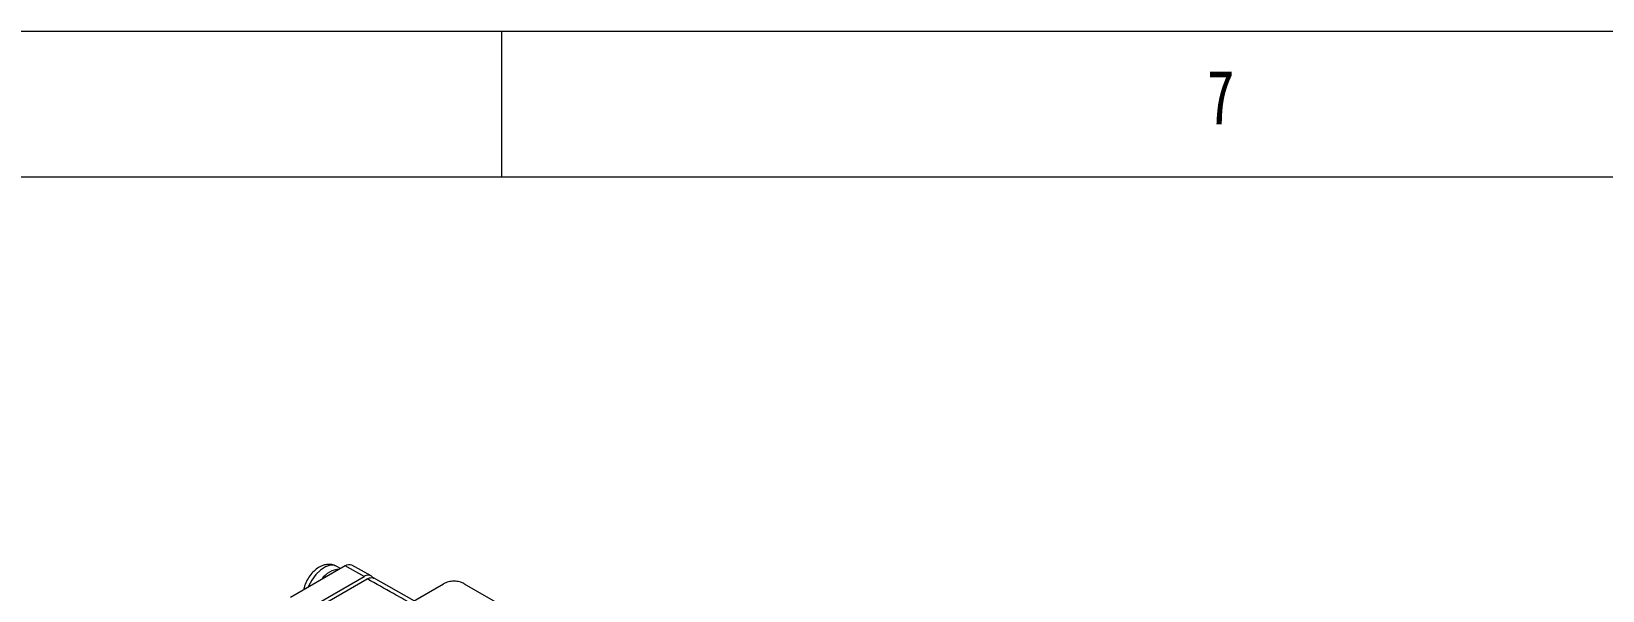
# Paper-space layout '시트2-ENG' of a CAD drawing. Header units: millimetres. Extents: x 5 to 415, y 5 to 292.
# Drawn here: x 293.9 to 347.7, y 272.8 to 292 of the extents above; entities that cross this region are included whole.
import ezdxf

# ---------------------------------------------------------------- set-up
doc = ezdxf.new("R2010")
doc.units = ezdxf.units.MM
doc.styles.add('SLDTEXTSTYLE3', font='TXT', dxfattribs={"width": 0.75})

psp = doc.layouts.new('시트2-ENG')

# ---------------------------------------------------------------- linework, layer by layer
at = {"color": 7, "linetype": 'Continuous', "lineweight": 18}
for p, q in [((415, 292), (5, 292)), ((310, 292), (310, 287)), ((410.25, 287), (10, 287)), ((304.645, 273.664), (302.773, 272.583)), ((304.488, 273.573), (304.358, 273.648)), ((305.3, 273.299), (304.645, 273.664)), ((305.534, 273.325), (304.872, 273.688)), ((302.807, 271.861), (305.3, 273.299)), ((302.932, 271.791), (305.406, 273.219)), ((304.204, 270.85), (308.022, 273.054)), ((307.013, 272.472), (305.615, 273.251)), ((308.729, 273.054), (312.371, 270.952))]:
    psp.add_line(p, q, dxfattribs=at)
at = {"color": 8, "linetype": 'Continuous', "lineweight": 18, "flags": 128}
psp.add_lwpolyline([(304.358, 273.648), (304.283, 273.679), (304.134, 273.685), (303.97, 273.631), (303.801, 273.523), (303.642, 273.368), (303.503, 273.177), (303.396, 272.965), (303.384, 272.935)], dxfattribs=at)
at = {"color": 7, "linetype": 'Continuous', "lineweight": 18}
for centre, radius, start, end in [((304.51, 272.755), 0.802, 93.7502, 146.2444), ((304.781, 273.475), 0.232, 66.728, 125.5268), ((305.431, 273.142), 0.205, 30.4638, 129.7287)]:
    psp.add_arc(centre, radius, start, end, dxfattribs=at)
for points, knots in [([(304.359, 273.639), (304.329, 273.658), (304.251, 273.706), (304.103, 273.724), (303.938, 273.704), (303.774, 273.638), (303.615, 273.527), (303.466, 273.373), (303.343, 273.186), (303.26, 273.005), (303.239, 272.891), (303.231, 272.847)], [0, 0, 0, 0, 0.070379, 0.179737, 0.287328, 0.400633, 0.523662, 0.653981, 0.785332, 0.917815, 1, 1, 1, 1]), ([(305.406, 273.219), (305.441, 273.235), (305.512, 273.267), (305.59, 273.268), (305.62, 273.244), (305.626, 273.239)], [0, 0, 0, 0, 0.436701, 0.8734037, 1, 1, 1, 1])]:
    psp.add_open_spline(points, degree=3, knots=knots, dxfattribs=at)
at = {"color": 8, "linetype": 'Continuous', "lineweight": 18}
psp.add_open_spline([(306.875, 272.392), (306.684, 272.5), (306.195, 272.776), (305.704, 273.052), (305.406, 273.219)], degree=3, knots=[0, 0, 0, 0, 0.391066, 1, 1, 1, 1], dxfattribs=at)
at = {"color": 7, "linetype": 'Continuous', "lineweight": 18}
psp.add_open_spline([(308.729, 273.054), (308.677, 273.078), (308.574, 273.125), (308.375, 273.146), (308.177, 273.125), (308.074, 273.078), (308.022, 273.054)], degree=3, dxfattribs=at)

# ---------------------------------------------------------------- texts
at = {"color": 7, "linetype": 'Continuous', "lineweight": 0, "insert": (334.167, 290.668), "char_height": 1.852, "attachment_point": 1, "style": 'SLDTEXTSTYLE3'}
psp.add_mtext('7', dxfattribs=at)

doc.saveas('drawing.dxf')
